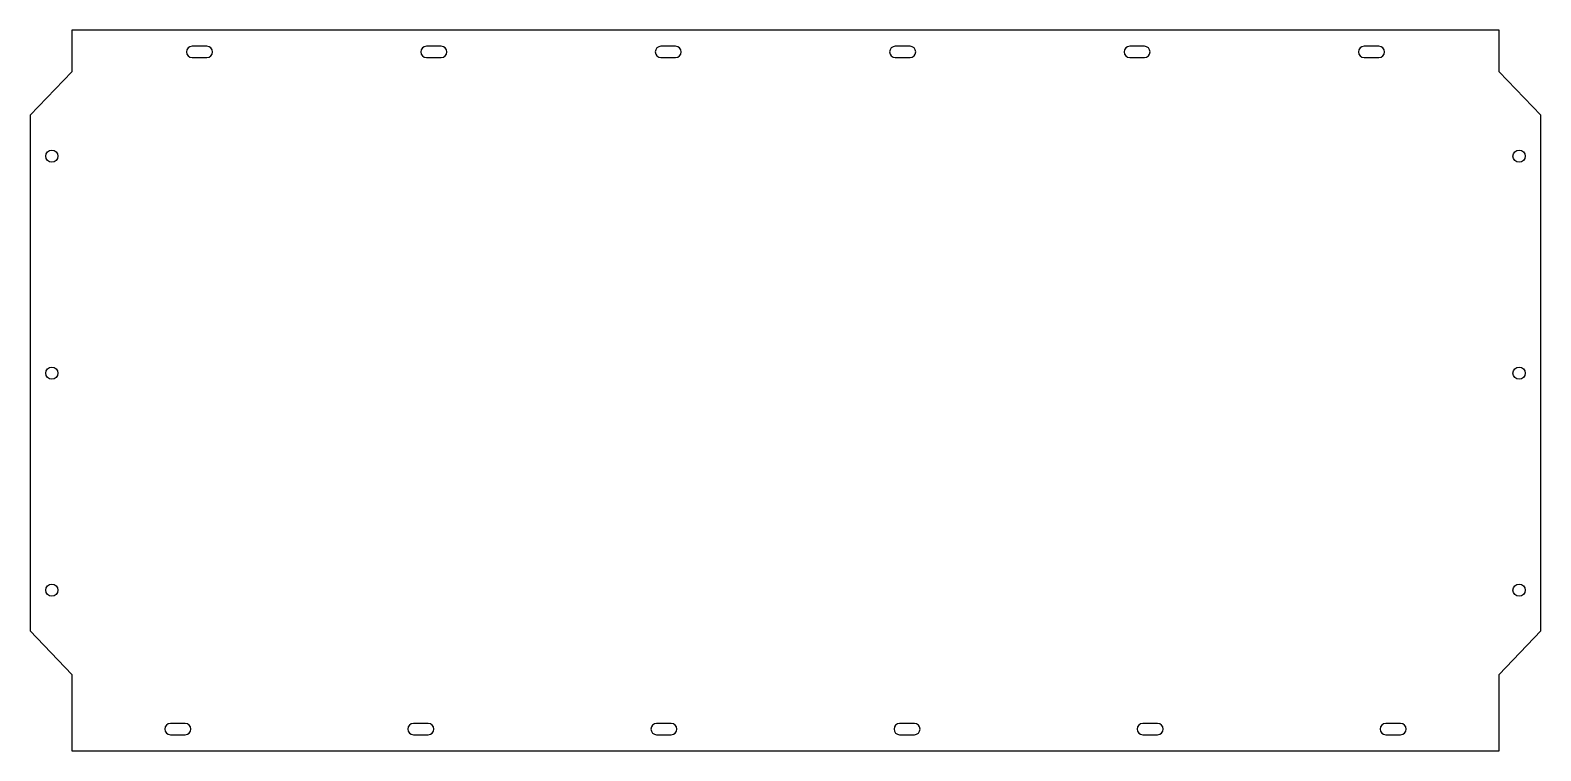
# Model space of a CAD drawing. Header units: millimetres. Extents: x 2265 to 4005, y 97 to 927.
import ezdxf

# ---------------------------------------------------------------- set-up
doc = ezdxf.new("R2010")
doc.units = ezdxf.units.MM

msp = doc.modelspace()

# ---------------------------------------------------------------- linework, layer by layer
msp.add_lwpolyline([(4004.7, 829), (3956.7, 879), (3956.7, 927), (2312.7, 927), (2312.7, 879), (2264.7, 829), (2264.7, 235), (2312.7, 185), (2312.7, 97), (3956.7, 97), (3956.7, 185), (4004.7, 235), (4004.7, 829)])
for points in [[(2468.2, 895.5, 1), (2468.2, 908.5), (2451.2, 908.5, 1), (2451.2, 895.5)], [(2738.2, 895.5, 1), (2738.2, 908.5), (2721.2, 908.5, 1), (2721.2, 895.5)], [(3008.2, 895.5, 1), (3008.2, 908.5), (2991.2, 908.5, 1), (2991.2, 895.5)], [(3278.2, 895.5, 1), (3278.2, 908.5), (3261.2, 908.5, 1), (3261.2, 895.5)], [(3548.2, 895.5, 1), (3548.2, 908.5), (3531.2, 908.5, 1), (3531.2, 895.5)], [(3818.2, 895.5, 1), (3818.2, 908.5), (3801.2, 908.5, 1), (3801.2, 895.5)], [(2443.2, 115.5, 1), (2443.2, 128.5), (2426.2, 128.5, 1), (2426.2, 115.5)], [(2723.2, 115.5, 1), (2723.2, 128.5), (2706.2, 128.5, 1), (2706.2, 115.5)], [(3003.2, 115.5, 1), (3003.2, 128.5), (2986.2, 128.5, 1), (2986.2, 115.5)], [(3283.2, 115.5, 1), (3283.2, 128.5), (3266.2, 128.5, 1), (3266.2, 115.5)], [(3563.2, 115.5, 1), (3563.2, 128.5), (3546.2, 128.5, 1), (3546.2, 115.5)], [(3843.2, 115.5, 1), (3843.2, 128.5), (3826.2, 128.5, 1), (3826.2, 115.5)]]:
    msp.add_lwpolyline(points, format="xyb", close=True)
for centre in [(2289.7, 782), (3979.7, 782), (2289.7, 532), (3979.7, 532), (2289.7, 282), (3979.7, 282)]:
    msp.add_circle(centre, 7)

doc.saveas('drawing.dxf')
